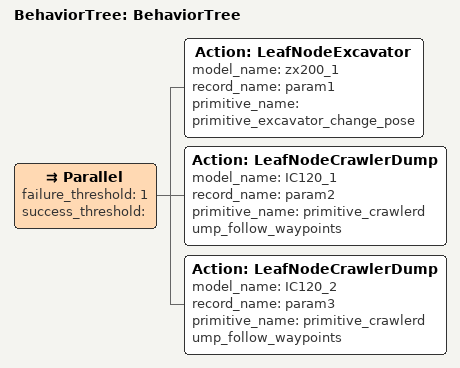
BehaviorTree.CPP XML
<?xml version="1.0"?>
<root main_tree_to_execute="BehaviorTree">
    <BehaviorTree ID="BehaviorTree">
        <Parallel failure_threshold="1" success_threshold="">
            <Action  model_name="zx200_1" ID="LeafNodeExcavator" record_name="param1" primitive_name="primitive_excavator_change_pose"/>
            <Action  model_name="IC120_1" ID="LeafNodeCrawlerDump" record_name="param2" primitive_name="primitive_crawlerdump_follow_waypoints"/>
            <Action  model_name="IC120_2" ID="LeafNodeCrawlerDump" record_name="param3" primitive_name="primitive_crawlerdump_follow_waypoints"/>
        </Parallel>
    </BehaviorTree>
</root>
